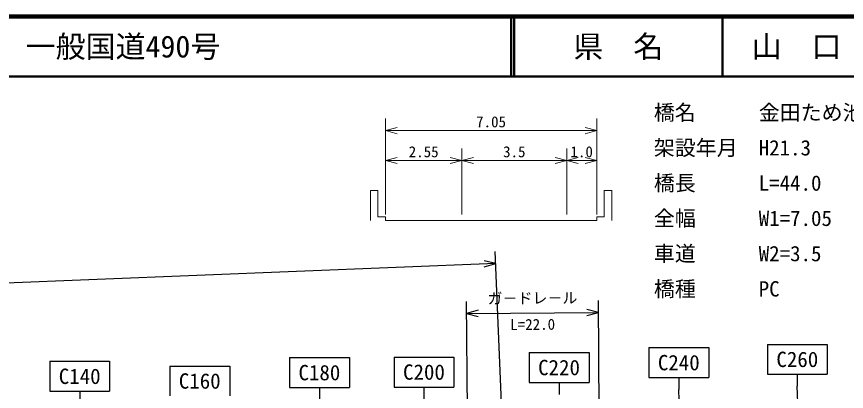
# Model space of a CAD drawing. Units: millimetres, scale not verified, with parts at other scales. Extents: x 40000 to 680000, y 20000 to 380000.
# Drawn here: x 215218 to 353692, y 317399 to 380000 of the extents above; entities that cross this region are included whole.
import ezdxf
from ezdxf.enums import TextEntityAlignment as Align

# ---------------------------------------------------------------- set-up
doc = ezdxf.new("R2010")
doc.units = ezdxf.units.MM
doc.header["$LTSCALE"] = 1000
for name, color, linetype, lineweight in [('M-BGD', 7, 'Continuous', 25), ('M-STR-HTXT', 7, 'Continuous', 13), ('M-STR-STRC', 7, 'Continuous', 25), ('M-TTL', 2, 'Continuous', 140), ('M-TTL-LINE', 7, 'Continuous', 50)]:
    doc.layers.add(name, color=color, linetype=linetype, lineweight=lineweight)
doc.layers.add('M-TTL-TXT', color=7, linetype='Continuous')
doc.styles.add('@ＭＳ ゴシック', font='')
doc.styles.add('ＭＳ ゴシック', font='')
doc.styles.get('@ＭＳ ゴシック').set_extended_font_data('@MS Gothic')
doc.styles.get('ＭＳ ゴシック').set_extended_font_data('MS Gothic')

msp = doc.modelspace()

# ---------------------------------------------------------------- linework, layer by layer
at = {"layer": 'M-BGD'}
for p, q in [((297091, 291527), (295095, 340772)), ((295176, 338774), (90027, 330460)), ((295176, 338774), (293225, 339213)), ((293267, 338178), (295176, 338774)), ((290612, 291831), (290306, 332423)), ((312617, 291996), (312311, 332589)), ((292249, 330956), (290321, 330423)), ((312326, 330589), (310390, 331092)), ((290321, 330423), (312326, 330589)), ((290321, 330423), (292257, 329920)), ((310398, 330057), (312326, 330589))]:
    msp.add_line(p, q, dxfattribs=at)
at = {"layer": 'M-STR-HTXT'}
for p, q in [((276770, 346959), (276770, 362959)), ((312020, 346959), (312020, 362959)), ((278702, 361477), (276770, 360959)), ((312020, 360959), (310088, 361477)), ((276770, 360959), (312020, 360959)), ((276770, 360959), (278702, 360442)), ((310088, 360442), (312020, 360959)), ((289520, 346959), (289520, 357959)), ((307020, 346959), (307020, 357959)), ((278702, 356477), (276770, 355959)), ((276770, 355959), (289520, 355959)), ((276770, 355959), (278702, 355442)), ((289520, 355959), (287588, 356477)), ((287588, 355442), (289520, 355959)), ((291452, 356477), (289520, 355959)), ((289520, 355959), (307020, 355959)), ((289520, 355959), (291452, 355442)), ((307020, 355959), (305088, 356477)), ((305088, 355442), (307020, 355959)), ((308952, 356477), (307020, 355959)), ((307020, 355959), (312020, 355959)), ((307020, 355959), (308952, 355442)), ((312020, 355959), (310088, 356477)), ((310088, 355442), (312020, 355959)), ((275520, 350959), (274270, 350959)), ((274270, 350959), (274270, 345959)), ((275520, 346559), (275520, 350959)), ((313270, 346559), (313270, 350959)), ((313270, 350959), (314520, 350959)), ((314520, 350959), (314520, 345959)), ((276770, 346559), (275520, 346559)), ((276770, 345959), (276770, 346559)), ((312020, 345959), (312020, 346559)), ((312020, 346559), (313270, 346559)), ((276770, 345959), (289520, 345959)), ((289520, 345959), (307020, 345959)), ((307020, 345959), (312020, 345959))]:
    msp.add_line(p, q, dxfattribs=at)
at = {"layer": 'M-STR-STRC'}
for p, q in [((320722, 324707), (330722, 324707)), ((320722, 324707), (320722, 319707)), ((330722, 324707), (330722, 319707)), ((340500, 325253), (350500, 325253)), ((340500, 325253), (340500, 320253)), ((350500, 325253), (350500, 320253)), ((260745, 323038), (270745, 323038)), ((260745, 323038), (260745, 318038)), ((270745, 323038), (270745, 318038)), ((278197, 323131), (288197, 323131)), ((278197, 323131), (278197, 318131)), ((288197, 323131), (288197, 318131)), ((300738, 323889), (310738, 323889)), ((300738, 323889), (300738, 318889)), ((310738, 323889), (310738, 318889)), ((220745, 322425), (230745, 322425)), ((220745, 322425), (220745, 317425)), ((230745, 322425), (230745, 317425)), ((240778, 321637), (250778, 321637)), ((240778, 321637), (240778, 316637)), ((250778, 321637), (250778, 316637)), ((340500, 320253), (350500, 320253)), ((345500, 320253), (345500, 318253)), ((300738, 318889), (310738, 318889)), ((305738, 318889), (305738, 316889)), ((320722, 319707), (330722, 319707)), ((325722, 319707), (325722, 317707)), ((220745, 317425), (230745, 317425)), ((225745, 317425), (225745, 315425)), ((260745, 318038), (270745, 318038)), ((265745, 318038), (265745, 316038)), ((278197, 318131), (288197, 318131)), ((283197, 318131), (283197, 316131)), ((326513, 291567), (325722, 317707)), ((346468, 292194), (345500, 318253))]:
    msp.add_line(p, q, dxfattribs=at)
at = {"layer": 'M-TTL'}
msp.add_line((680000, 380000), (40000, 380000), dxfattribs=at)
at = {"layer": 'M-TTL-LINE'}
for p, q in [((297750, 380000), (297750, 370000)), ((298250, 380000), (298250, 370000)), ((333000, 380000), (333000, 370000)), ((40000, 370000), (680000, 370000))]:
    msp.add_line(p, q, dxfattribs=at)

# ---------------------------------------------------------------- texts
at = {"layer": 'M-BGD', "style": 'ＭＳ ゴシック'}
msp.add_text('ガ－ドレ－ル', height=1833, rotation=0.432, dxfattribs=at).set_placement((301316, 331506), align=Align.BOTTOM_CENTER)
at = {"layer": 'M-BGD', "style": '@ＭＳ ゴシック'}
msp.add_text('L=22.0', height=1833, rotation=0.432, dxfattribs=at).set_placement((301331, 329506), align=Align.TOP_CENTER)
at = {"layer": 'M-STR-HTXT', "style": 'ＭＳ ゴシック'}
for s, p in [('橋名\u3000\u3000\u3000金田ため池三号橋', (321558, 361930)), ('架設年月\u3000H21.3', (321558, 356039)), ('橋長\u3000\u3000\u3000L=44.0', (321558, 350148)), ('全幅\u3000\u3000\u3000W1=7.05', (321558, 344257)), ('車道\u3000\u3000\u3000W2=3.5', (321558, 338366)), ('橋種\u3000\u3000\u3000PC', (321558, 332475))]:
    msp.add_text(s, height=2566, dxfattribs=at).set_placement(p, align=Align.BOTTOM_LEFT)
for s, p in [('7.05', (294395, 360959)), ('2.55', (283145, 355959)), ('3.5', (298270, 355959)), ('1.0', (309520, 355959))]:
    msp.add_text(s, height=1833, dxfattribs=at).set_placement(p, align=Align.BOTTOM_CENTER)
at = {"layer": 'M-STR-STRC', "style": 'ＭＳ ゴシック'}
for s, p in [('C260', (345500, 322753)), ('C220', (305738, 321389)), ('C240', (325722, 322207)), ('C180', (265745, 320538)), ('C200', (283197, 320631)), ('C140', (225745, 319925)), ('C160', (245778, 319137))]:
    msp.add_text(s, height=2566, dxfattribs=at).set_placement(p, align=Align.MIDDLE_CENTER)
at = {"layer": 'M-TTL-TXT', "style": 'ＭＳ ゴシック'}
msp.add_text('一般国道490号', height=3666, dxfattribs=at).set_placement((216734, 375000), align=Align.MIDDLE_LEFT)
for s, p in [('県\u3000名', (315625, 375000)), ('山\u3000口\u3000県', (350375, 375000))]:
    msp.add_text(s, height=3666, dxfattribs=at).set_placement(p, align=Align.MIDDLE_CENTER)

doc.saveas('drawing.dxf')
